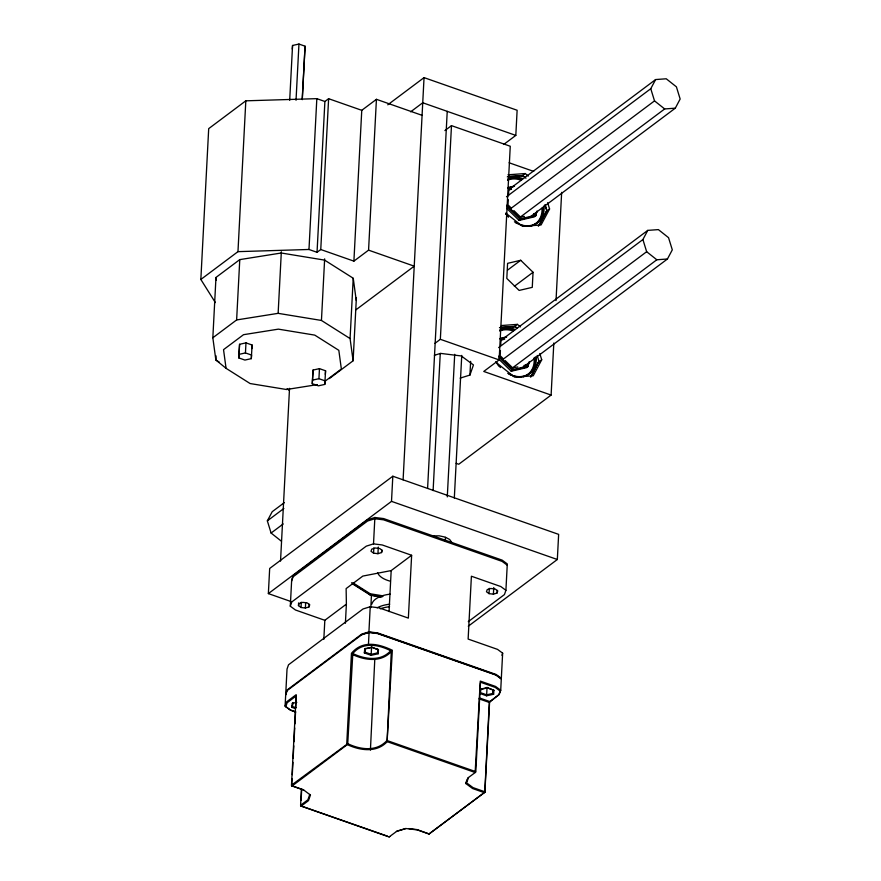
<?xml version="1.0" encoding="UTF-8"?>
<svg xmlns="http://www.w3.org/2000/svg" width="881" height="881" viewBox="0 0 881 881"><rect width="100%" height="100%" fill="white"/><g stroke="black" fill="none" stroke-linecap="round" stroke-linejoin="round"><path stroke-width="1.32" d="M445.39 541.352L445.434 537.432M378.456 649.826L371.716 647.194L365.329 648.614L364.382 652.953L371.132 655.321L378.158 653.757L378.456 649.826L371.716 647.194M493.922 690.319L487.182 687.687L480.795 689.107L479.848 693.446L486.598 695.803L493.624 694.239L493.922 690.319L487.182 687.687M215.371 302.59L200.846 279.464L208.698 128.637L245.821 100.819L316.83 98.65L324.891 101.48L328.613 98.694L361.761 110.312L376.429 99.322L422.087 115.334M317.347 384.612L286.501 389.512L250.116 383.543L226.065 368.324L215.856 359.988L212.839 337.764L215.966 277.57M216.065 355.88L215.856 359.988L219.292 362.157M200.846 279.464L237.969 251.647L245.821 100.819M212.839 337.764L236.626 319.946L239.764 259.752M238.784 357.917L239.577 344.295L245.975 342.874L252.098 345.022L251.305 358.644L244.907 360.065L238.784 357.917L239.577 344.295M251.305 358.644L251.57 355.076L245.447 352.929L245.975 342.874M236.626 319.946L278.132 313.339L281.336 251.768M289.695 100.313L292.558 45.471L298.956 44.05L305.068 46.197L302.282 99.674M291.688 601.778L268.364 593.596L269.674 568.465L392.816 476.225L558.642 534.371L557.332 559.501L468.274 626.215M296.027 100.269L298.956 44.05M302.227 99.124L305.068 46.197M280.532 561.098L289.53 388.334M396.417 831.477L405.899 828.514L417.363 829.924L428.992 834.01L484.891 792.206L489.605 701.705L499.23 694.503L500.716 690.241L501.3 678.921L495.827 674.802L377.266 633.23L369.084 632.228L362.311 634.331L287.173 690.55L285.686 694.823L285.103 706.133L290.576 710.251L295.697 712.046M290.301 606.205L291.787 601.943L366.287 546.143L373.511 543.885L382.233 544.965L411.636 555.272L391.186 570.58L362.818 576.086L346.123 588.596L346.387 604.135L324.825 620.301L295.432 609.993L290.301 606.205L291.677 579.819L293.164 575.546L367.663 519.746L374.877 517.488L383.609 518.568L502.17 560.14L507.291 563.917L505.914 590.314L504.439 594.576L468.285 621.656M328.613 98.694L320.761 249.521L317.039 252.307L308.978 249.477L316.83 98.65M292.701 702.763L291.82 707.311L295.201 708.489M298.461 605.61L299.199 603.474L302.811 602.351L307.172 602.89L309.738 604.773L309 606.91L305.388 608.033L301.016 607.494L298.461 605.61L298.593 602.945M317.039 252.307L324.891 101.48M312.27 383.687L313.063 370.064L319.462 368.643L325.574 370.791L324.781 384.413L318.393 385.834L312.27 383.687L313.063 370.064M303.703 790.081L292.074 785.995L291.49 785.158L296.203 694.657L286.578 701.871L285.103 706.133L290.223 709.91L295.322 711.705M291.589 785.72L292.074 778.793M292.294 774.674L292.933 762.318M293.142 758.2L293.791 745.844M294.001 741.725L294.717 727.992M294.937 723.874L295.575 711.518M295.796 707.399L296.016 696.078L287.162 702.708L285.774 706.705M301.016 607.494L301.302 602.175M305.388 608.033L305.663 602.714M329.307 378.599L353.105 360.781L350.076 338.557L321.444 320.453L324.649 258.882M324.781 384.413L325.056 380.845L318.933 378.698L319.462 368.643M309 606.91L309.132 604.245M389.754 836.532L389.105 836.95L301.17 806.115L300.597 805.278L301.445 788.803M301.104 800.289L301.676 789.321M323.823 639.419L324.825 620.301M320.761 249.521L353.898 261.139L361.761 110.312M350.076 338.557L353.215 278.363M353.105 360.781L356.387 297.712M345.396 623.263L346.387 604.135M353.898 261.139L368.566 250.149L376.429 99.322M346.751 743.762L351.464 653.273C362.609 639.969 378.61 643.703 392.342 650.255L387.111 741.097L391.285 651.588L390.701 650.74C378.478 644.551 362.686 641.467 352.807 653.537L347.742 743.685L291.49 785.158M365.252 648.416L365.053 652.193L371.187 654.33L377.575 652.909L378.158 653.757M382.035 596.977L370.174 595.027L370.24 593.772L353.05 582.892M370.229 606.734L363.016 608.98L288.516 664.792L287.03 669.053L285.719 694.195L287.206 689.922L361.706 634.122L368.93 631.864L370.229 606.734L378.962 607.802L408.355 618.11L411.636 555.272M373.511 543.885L374.877 517.488M370.813 607.626L371.452 595.358L351.541 582.77M373.577 553.147L371.011 551.253L371.76 549.127L375.372 547.993L379.733 548.533L382.299 550.427L381.55 552.563L377.938 553.686L373.577 553.147L373.852 547.828M371.584 646.797L371.132 655.321M377.938 553.686L378.29 547.035M381.55 552.563L381.693 549.898M377.773 649.143L377.575 652.909L377.85 649.341M268.364 593.596L391.505 501.366L392.816 476.225M389.05 611.568L391.186 570.58M403.102 479.826L424.047 77.627L517.125 110.257L515.814 135.399L503.723 144.462M427.593 488.415L447.229 111.347M434.851 343.425L440.346 339.306L451.479 125.642L510.264 146.246L499.131 359.922L483.746 371.452L551.11 395.073L553.819 343.017M433.111 490.574L440.258 353.457M447.284 496.895L454.706 354.294M454.321 498.007L461.754 355.406M460.124 378.125L469.925 375.075L470.641 361.375M466.765 780.148L465.884 783.572L472.612 788.539L484.253 792.614L484.891 792.206M292.074 785.995L347.323 744.61C360.054 750.623 376.639 753.035 387.211 741.67L475.145 772.505L480.277 681.09L495.585 686.453L500.716 690.241L498.58 694.911L489.318 702.465L484.77 792.261M465.884 783.572L467.833 777.978L475.795 772.086L480.442 682.841L481.081 682.434L495.166 687.367L499.979 690.913M480.718 688.909L480.519 692.675L486.653 694.823L493.041 693.402L493.624 694.239M500.419 350.495L500.144 355.704L503.084 358.556M500.683 345.286L500.959 340.077L504.648 339.207M508.271 199.668L507.996 204.877L510.936 207.729M508.469 195.758L508.811 189.25L511.277 188.677M489.043 593.64L486.477 591.746L487.226 589.609L490.838 588.486L495.199 589.026L497.765 590.909L497.016 593.045L493.415 594.179L489.043 593.64L489.318 588.31M487.05 687.279L486.598 695.803M493.415 594.179L493.756 587.517M497.016 593.045L497.159 590.38M493.239 689.625L493.041 693.402L493.316 689.823M505.914 590.314L500.793 586.537L471.401 576.229L468.13 639.066L497.523 649.374L502.644 653.151L501.333 678.293L496.212 674.516L377.652 632.943L368.93 631.864M506.619 208.279L519.085 220.415L534.393 216.825L535.593 215.944L535.736 213.224M533.049 272.273L532.267 287.349L519.14 290.433L506.806 278.429L507.588 263.353L520.715 260.269L533.049 272.273L514.361 286.281M556.021 300.564L561.66 192.355M251.823 348.59L252.098 345.022M292.283 49.039L292.558 45.471M291.82 707.311L292.767 702.972L292.503 706.54L296.181 707.828M325.309 374.359L325.574 370.791M364.382 652.953L364.679 649.033L371.705 647.469M479.848 693.446L480.145 689.515L487.171 687.951M519.085 220.415L520.319 219.49L535.593 215.944L537.091 211.121M529.228 361.948L527.741 366.771L526.541 367.652L511.233 371.242L498.767 359.107M291.611 581.075L293.098 576.802L367.597 521.001L374.821 518.744L383.543 519.823L502.104 561.395L507.225 565.173M469.925 375.075L473.449 364.932L461.281 355.957L440.544 353.391L434.41 355.307M535.593 215.944L536.848 211.407M511.233 371.242L512.467 370.317L527.741 366.771L528.996 362.234M501.906 655.288L502.644 653.151M300.597 805.278L307.898 799.794L309.76 794.464L310.431 795.036L308.482 800.642L301.17 806.115M468.483 777.56L466.622 782.89L473.031 787.625L484.671 791.7M535.494 215.316L520.66 218.763L520.319 219.49L506.916 206.473M527.642 366.144L512.797 369.591L512.467 370.317L499.053 357.301M281.259 541.099L271.095 533.038L267.35 520.858L272.207 511.707L284.321 502.633M547.641 202.696L549.579 208.962L541.066 224.974L522.477 226.329L505.738 213.059M506.487 196.782L650.762 88.717L655.618 79.554L666.245 78.783L676.41 86.845L680.154 99.024L675.298 108.176L531.023 216.252M539.789 353.512L541.716 359.778L533.214 375.802L514.625 377.156L496.84 363.049M498.635 347.61L642.91 239.544L647.766 230.381L658.393 229.611L668.547 237.672L672.302 249.852L667.435 259.003L523.16 367.08M538.368 226.274L546.771 210.515L545.152 205.273M539.613 224.688L546.958 210.922L545.009 204.634M530.516 377.101L538.919 361.342L531.144 376.661M369.084 632.228L368.434 644.793M405.899 828.514L397.067 831.058L389.105 836.95M285.686 694.823L286.424 694.14M387.772 104.806L424.047 77.627M410.645 111.821L422.737 102.769L515.814 135.399M444.883 130.575L451.479 125.642M521.926 176.013L525.23 173.546L528.369 176.035M510.242 188.457L655.618 79.554M355.957 309.804L414.224 266.161L368.566 250.149M510.231 208.962L654.517 100.886L650.762 88.717M520.396 217.023L664.67 108.947L675.298 108.176M546.275 211.429L549.579 208.962M324.527 381.605L341.354 368.996L338.822 350.33L314.77 335.121L278.385 329.142L243.519 334.692L223.532 349.658L226.065 368.324M507.522 270.148L520.715 260.269M512.973 327.666L517.378 324.373L520.517 326.862M501.289 340.11L647.766 230.381M267.35 520.858L283.869 508.491M271.095 533.038L283.208 523.964M502.379 359.789L646.654 251.713L642.91 239.544M512.544 367.851L656.819 259.774L667.435 259.003M537.322 363.082L541.716 359.778M551.11 395.073L458.759 464.254L456.16 463.34M390.701 650.74C380.702 661.774 364.91 659.34 352.807 653.537M391.285 651.588C380.988 662.787 364.811 660.365 352.389 654.451M386.638 740.822C376.341 752.022 360.153 749.599 347.742 743.685M428.992 834.01L484.253 792.614M300.685 805.84L387.464 836.157M361.673 634.749L368.897 632.492L377.619 633.571L496.179 675.143L501.3 678.921M511.542 189.261L508.921 189.878L508.811 189.25M520.451 216.979L524.426 216.396M512.599 367.806L517.808 366.925M523.964 365.494L526.42 364.921L525.704 364.745M508.15 187.554L514.515 186.078M507.599 188.027L513.777 186.585M500.298 338.381L506.663 336.905M499.736 338.855L505.925 337.412M292.129 703.379L296.809 702.333M239.059 354.349L245.447 352.929M312.535 380.118L318.933 378.698M507.974 174.801L525.23 173.546M501.443 325.53L517.378 324.373M508.062 176.541L522.609 175.506L524.702 177.158M507.313 176.883L522.896 175.782L525.968 178.204M500.199 327.369L514.757 326.333L516.839 327.985M499.461 327.71L515.044 326.609L517.081 328.228M237.969 251.647L308.978 249.477M433 535.89L439.256 535.835L445.18 537.113L449.651 539.48L451.821 542.487M408.828 828.581L417.01 829.594L429.124 833.944M278.132 313.339L321.444 320.453M370.24 593.772L383.422 595.93M371.452 595.358L380.812 596.9M533.556 213.918L534.282 214.094M509.119 162.776L533.732 171.41M440.346 339.306L499.131 359.922M391.505 501.366L557.332 559.501M479.396 697.917L489.737 701.54M478.978 698.831L489.318 702.465M387.629 740.745L475.564 771.58M291.721 785.654L303.35 789.739L310.431 795.036M352.984 584.147L370.174 595.027M654.517 100.886L664.67 108.947M646.654 251.713L656.819 259.774M287.085 388.664L289.111 390.272M506.696 205.218L520.66 218.763M498.844 356.045L512.797 369.591M513.876 210.581L520.737 217.255M505.044 360.461L512.874 368.082M537.157 355.45L539.106 361.75M387.111 741.097L387.211 741.67M347.224 744.038L347.323 744.61M500.959 340.077L501.058 340.705M356.243 300.454L353.237 278.242L324.593 260.115L281.248 253.001L239.764 259.62L215.977 277.427L216.33 280.037M370.416 750.105L374.81 658.9M543.995 205.89A26.639 19.922 53.2 0 1 515.737 222.684M508.447 216.957A26.639 19.922 53.2 0 1 505.958 214.072M507.676 179.03A26.639 19.922 53.2 0 1 522.752 178.546M543.291 207.266A26.067 19.481 53.2 0 1 520.054 224.523M516.695 223.069A26.067 19.481 53.2 0 1 514.438 221.781M508.337 216.759A26.067 19.481 53.2 0 1 505.672 213.62M507.665 179.746A26.067 19.481 53.2 0 1 522.411 179.272M507.566 180.153A26.067 19.481 53.2 0 1 521.189 180.198M542.057 208.202A26.067 19.481 53.2 0 1 530.01 226.274M536.232 357.983A26.639 19.922 53.2 0 1 509.042 374.139M498.91 365.901A26.639 19.922 53.2 0 1 495.882 361.695M499.824 329.857A26.639 19.922 53.2 0 1 514.889 329.373M535.34 356.86A26.067 19.481 53.2 0 1 507.698 373.28M500.485 367.586A26.067 19.481 53.2 0 1 496.234 362.146M499.813 330.573A26.067 19.481 53.2 0 1 514.559 330.1M499.703 330.981A26.067 19.481 53.2 0 1 513.326 331.025M534.117 357.796A26.067 19.481 53.2 0 1 523.38 376.771M389.92 581.097A21.717 10.737 3 0 1 377.63 572.683M371.848 604.124A26.067 12.885 3 0 1 390.173 594.157M377.156 607.813A26.067 12.885 3 0 1 389.71 604.212M380.317 608.815A26.067 12.885 3 0 1 389.578 606.723"/></g></svg>
